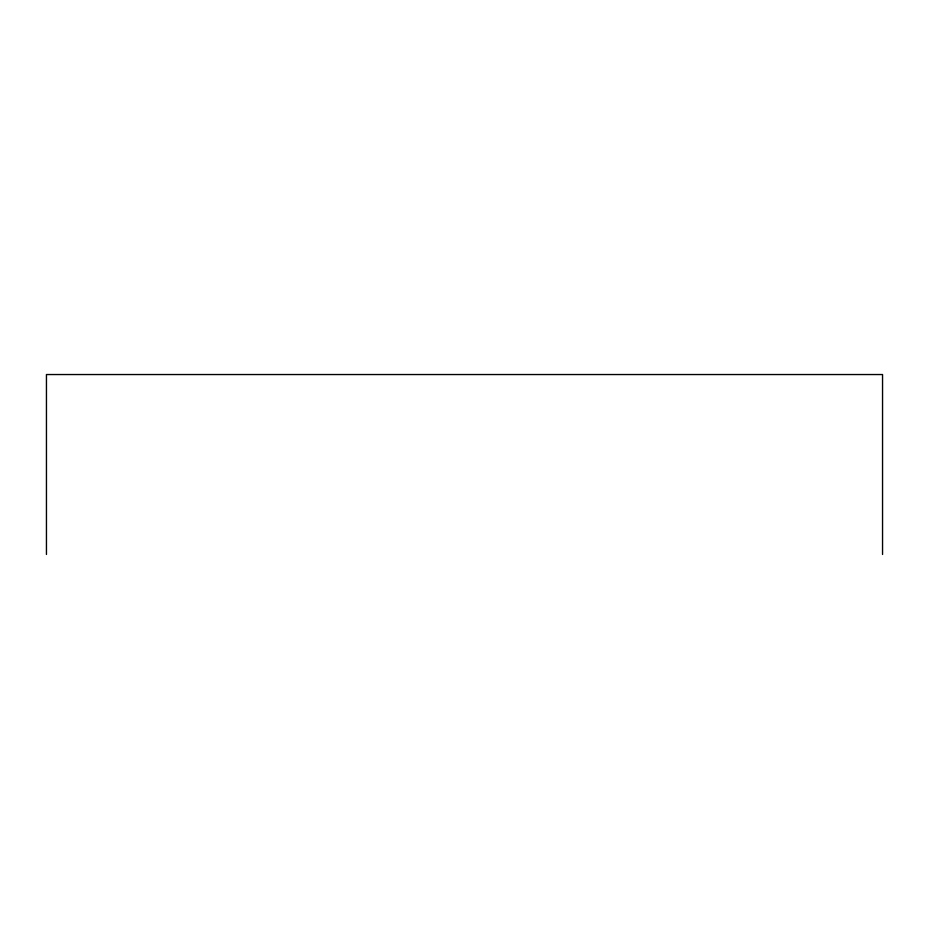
<?xml version="1.0" encoding="UTF-8"?>
<svg xmlns="http://www.w3.org/2000/svg" width="929" height="929" viewBox="0 0 929 929"><rect width="100%" height="100%" fill="white"/><g stroke="black" fill="none" stroke-linecap="round" stroke-linejoin="round"><path stroke-width="1.39" d="M882.55 554.462L882.55 374.538L46.45 374.538L46.45 554.462"/></g></svg>
